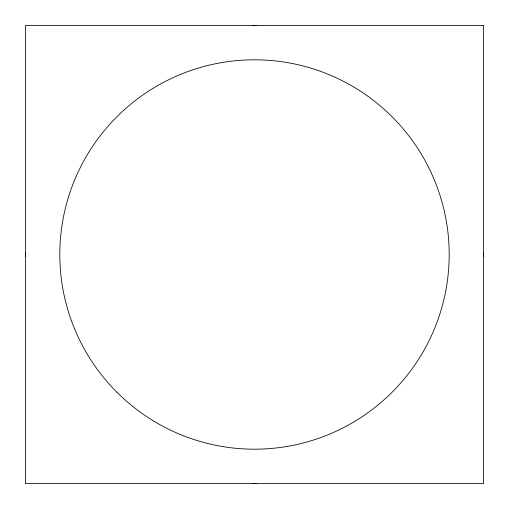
<?xml version="1.0" encoding="UTF-8"?>
<svg xmlns="http://www.w3.org/2000/svg" width="509" height="509" viewBox="0 0 509 509"><rect width="100%" height="100%" fill="white"/><g stroke="black" fill="none" stroke-linecap="round" stroke-linejoin="round"><path stroke-width="0.76" d="M483.544 252.941A229.05 229.05 0 0 1 483.544 256.059M256.059 483.544A229.05 229.05 0 0 1 252.941 483.544M25.456 256.059A229.05 229.05 0 0 1 25.456 252.941M252.941 25.456A229.05 229.05 0 0 1 256.059 25.456M483.55 25.45L25.45 25.45L25.45 483.55L483.55 483.55L483.55 25.45M116.835 392.165A194.692 194.692 0 0 0 442.556 304.891A194.692 194.692 0 0 0 204.109 66.444A194.692 194.692 0 0 0 116.835 392.165"/></g></svg>
